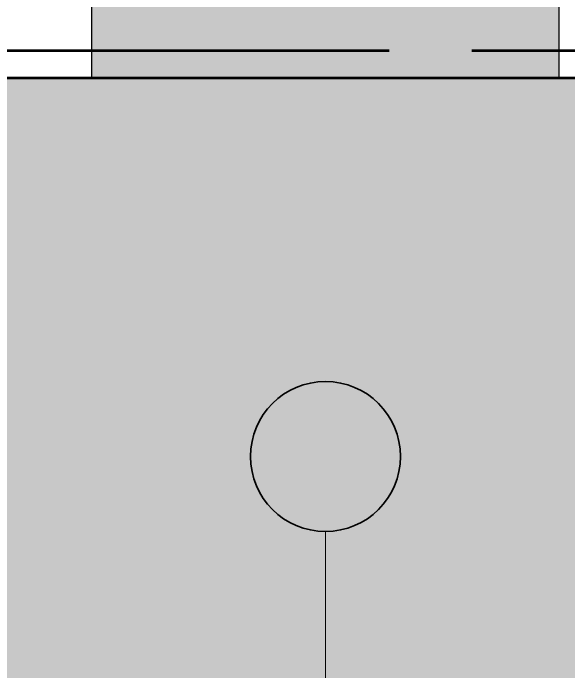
# Model space of a CAD drawing. Header units: millimetres. Extents: x -6738 to 17974, y -5679 to 4356.
# Drawn here: x 1309 to 2022, y 799 to 1644 of the extents above; entities that cross this region are included whole.
import ezdxf

# ---------------------------------------------------------------- set-up
doc = ezdxf.new("R2010")
doc.units = ezdxf.units.MM
doc.linetypes.add('DASH_494_106', pattern=[599.722222, 493.888889, -105.833333])
for name, color, linetype in [('ANNOTATIONS', 7, 'Continuous'), ('GEOFAB', 5, 'Continuous'), ('MANHOLES', 7, 'Continuous'), ('MODULE_ART', 7, 'Continuous'), ('PIPES', 7, 'Continuous'), ('TANK', 7, 'Continuous')]:
    doc.layers.add(name, color=color, linetype=linetype)

# ---------------------------------------------------------------- blocks, each defined once
blk = doc.blocks.new('atlancube_face')
at = {"true_color": 0x000000}
blk.add_solid([(-1.79, -1.79), (1151.79, -1.79), (-1.79, 781.79), (1151.79, 781.79)], dxfattribs=at)

msp = doc.modelspace()

# ---------------------------------------------------------------- hatches: boundary and pattern name
at = {"layer": 'PIPES', "true_color": 0xbfbfbf}
h = msp.add_hatch(color=7, dxfattribs=at)
h.dxf.hatch_style = 1
h.paths.add_polyline_path([(1613.45, 1075, 1), (1805.78, 1075, 1)])

# ---------------------------------------------------------------- linework, layer by layer
at = {"layer": 'ANNOTATIONS', "lineweight": 18, "true_color": 0xffffff}
msp.add_line((1709.62, -21.17), (1709.62, 978.83), dxfattribs=at)
at = {"layer": 'GEOFAB', "color": 5, "linetype": 'DASH_494_106', "lineweight": 53}
msp.add_lwpolyline([(-35.28, -35.28), (14985.28, -35.28), (14985.28, 1595.28), (-35.28, 1595.28)], close=True, dxfattribs=at)
at = {"layer": 'MANHOLES', "lineweight": 30}
msp.add_lwpolyline([(1409.62, 1560), (2009.62, 1560), (2009.62, 3000), (1409.62, 3000)], close=True, dxfattribs=at)
at = {"layer": 'MANHOLES', "true_color": 0xb8b8b8}
msp.add_solid([(1409.62, 1560), (2009.62, 1560), (1409.62, 3000), (2009.62, 3000)], dxfattribs=at)
at = {"layer": 'PIPES', "color": 1, "lineweight": 35}
msp.add_circle((1709.62, 1075), 96.17, dxfattribs=at)
at = {"layer": 'TANK', "lineweight": 53}
msp.add_lwpolyline([(0, 0), (14950, 0), (14950, 1560), (0, 1560)], close=True, dxfattribs=at)

# ---------------------------------------------------------------- block references
at = {"layer": 'MODULE_ART'}
msp.add_blockref('atlancube_face', (1150, 780), dxfattribs=at)

doc.saveas('drawing.dxf')
